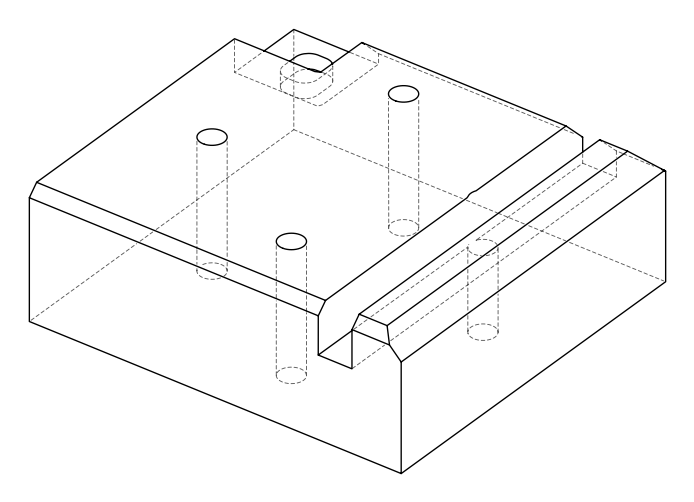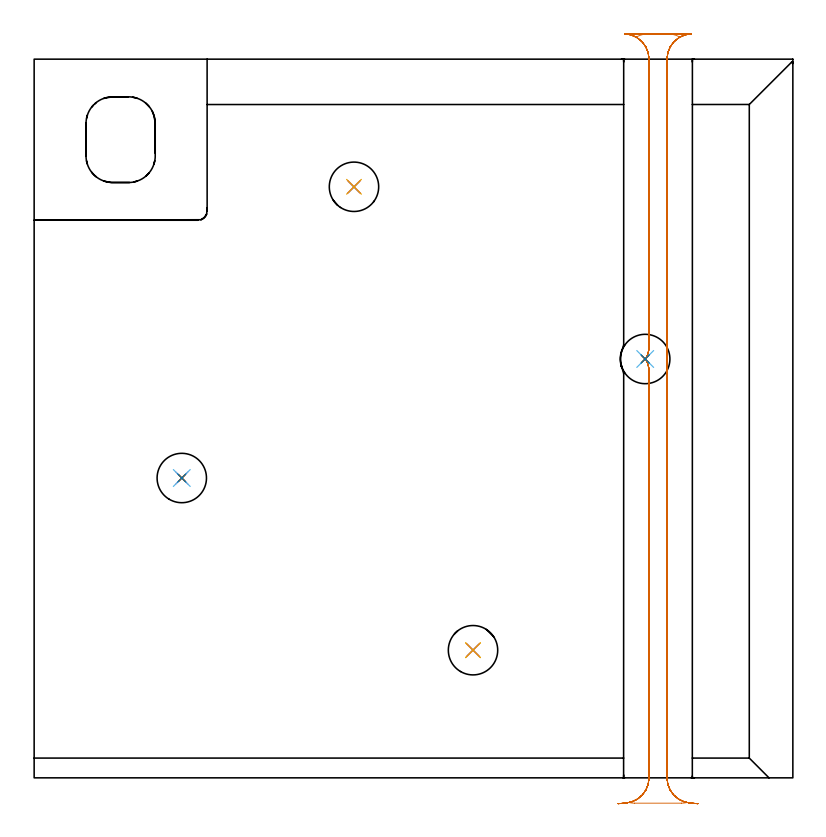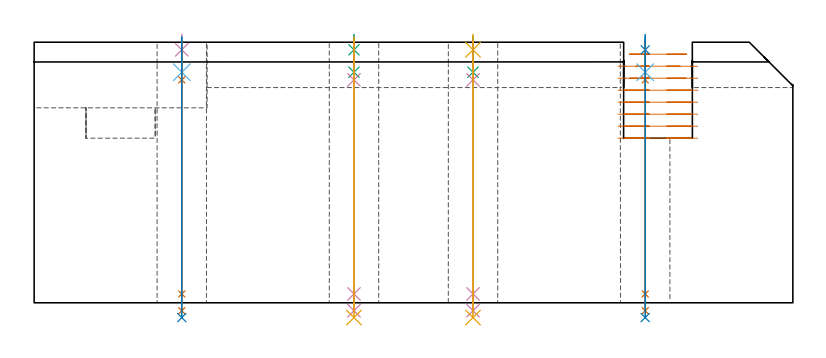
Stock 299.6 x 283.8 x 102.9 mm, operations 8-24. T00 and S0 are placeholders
(PLAN: 24 operations, 15 tool changes, 95.4 min)
(1 AREA_MILL | FG_CHAMFER_SURFACE | UGT0205_001 | 9.46 min | 28813 mm3)
(2 AREA_MILL_1 | FG_CHAMFER_SURFACE_1 | UGT0205_001 | 5.8 min | 7225 mm3)
(3 AREA_MILL_2 | FG_CHAMFER_SURFACE_2 | UGT0205_001 | 2.02 min | 7585 mm3)
(4 AREA_MILL_3 | FG_CHAMFER_SURFACE_3 | UGT0205_001 | 15.46 min | 40186 mm3)
(5 AREA_MILL_4 | FG_CHAMFER_SURFACE_4 | UGT0205_001 | 0.86 min | 931 mm3)
(6 MILL_CORNER_NOTCH_RECTANGULAR | CORNER_NOTCH_RECTANGULAR | NXT0201_008 | Follow Part, ap 1.5, ae 75% | 46.29 min | 111219 mm3)
(7 MILL_RECTANGULAR_POCKET | POCKET_RECTANGULAR_STRAIGHT | UGT0201_094 | Follow Part, ap 5, ae 75% | 0.62 min | 9936 mm3)
(8 MILL_RECTANGULAR_SLOT | SLOT_RECTANGULAR | UGT0201_094 | Follow Part, ap 5, ae 75% | 10.64 min | 289106 mm3)
(9 SPOT_DRILL | STEP1HOLE | NXT0321_9005460120000 | 0.05 min | 0 mm3)
(10 SPOT_DRILL_1 | STEP1HOLE_1 | NXT0321_9005460120000 | 0.05 min | 214 mm3)
(11 SPOT_DRILL_2 | STEP1HOLE_2 | NXT0321_9005460120000 | 0.05 min | 222 mm3)
(12 SPOT_DRILL_3 | STEP1HOLE_3 | NXT0321_9005460120000 | 0.05 min | 203 mm3)
(13 DRILL_BLIND_HOLE_INTO_CENTER | STEP1HOLE | UGT0301_198 | 0.06 min | 0 mm3)
(14 GUN_DRILL_THROUGH_HOLE | STEP1HOLE | UGT0307_003 | 0.52 min | 2437 mm3)
(15 SPADE_DRILL_TO_ENLARGE_THROUGH_HOLE | STEP1HOLE | UGT0306_010 | 0.44 min | 16932 mm3)
(16 DRILL_BLIND_HOLE_INTO_CENTER_1 | STEP1HOLE_1 | UGT0301_198 | 0.06 min | 366 mm3)
(17 GUN_DRILL_THROUGH_HOLE_1 | STEP1HOLE_1 | UGT0307_003 | 0.52 min | 3570 mm3)
(18 SPADE_DRILL_TO_ENLARGE_THROUGH_HOLE_1 | STEP1HOLE_1 | UGT0306_010 | 0.44 min | 26542 mm3)
(19 DRILL_BLIND_HOLE_INTO_CENTER_2 | STEP1HOLE_2 | UGT0301_198 | 0.06 min | 400 mm3)
(20 GUN_DRILL_THROUGH_HOLE_2 | STEP1HOLE_2 | UGT0307_003 | 0.52 min | 3532 mm3)
(21 SPADE_DRILL_TO_ENLARGE_THROUGH_HOLE_2 | STEP1HOLE_2 | UGT0306_010 | 0.44 min | 26570 mm3)
(22 DRILL_BLIND_HOLE_INTO_CENTER_3 | STEP1HOLE_3 | UGT0301_198 | 0.06 min | 433 mm3)
(23 GUN_DRILL_THROUGH_HOLE_3 | STEP1HOLE_3 | UGT0307_003 | 0.52 min | 3557 mm3)
(24 SPADE_DRILL_TO_ENLARGE_THROUGH_HOLE_3 | STEP1HOLE_3 | UGT0306_010 | 0.44 min | 26513 mm3)
(TOOL UGT0205_001 | Chamfer Mill 20 x 3 x 45 deg. | D20 FL50 Z2)
(TOOL NXT0201_008 | ENDMILL 6mm [2P460-0600-NA 1630] | D6 FL26 Z6)
(TOOL UGT0201_094 | End mill 20 mm | D20 FL38 Z4)
(TOOL NXT0321_9005460120000 | NC Spot Drill, 142deg, 12mm, Carbide, Uncoated | D12 PA142 FL30 Z2)
(TOOL UGT0301_198 | Twist Drill 7.9 mm | D7.9 PA118 FL73 Z2)
(TOOL UGT0307_003 | Gun Drill 7 mm | D7 PA130 FL24 Z1)
(TOOL UGT0306_010 | Spade Drill 19.5mm | D19.5 PA132 FL10 Z2)
(OP 8 MILL_RECTANGULAR_SLOT)
G17 G21 G94 G90
T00 M6
G54
G17 G0 G90 X235.202 Y293.96 S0 M3
G43 Z112.9 H0
Z98.162
G94 G1 X237.8 Y292.46 F250.
G2 X242.8 Y283.8 R10. F500.
G1 Y170.377
G2 X241.473 Y165.4 R10.
X242.8 Y160.423 R10.
G1 Y0.
G2 X235.035 Y-9.747 R10.
G1 X235.029 Y-9.776
G3 X237.133 Y-10. R10.
G1 X255.566
G3 X257.67 Y-9.776 R10.
G1 X257.664 Y-9.747
G2 X249.9 Y0. R10.
G1 Y283.8
G2 X254.9 Y292.46 R10.
G1 X257.498 Y293.96 F250.
G0 Z112.9
X262.117 Y-10.202
Z93.425
G1 X259.126 Y-9.97
G2 X249.9 Y0. R10. F500.
G1 Y283.8
G2 X254.995 Y292.514 R10.
G3 X250.109 Y293.8 R10.
G1 X242.58
G3 X237.705 Y292.514 R10.
G2 X242.8 Y283.8 R10.
G1 Y170.377
G2 X241.473 Y165.4 R10.
X242.8 Y160.423 R10.
G1 Y0.
G2 X233.574 Y-9.97 R10.
G1 X230.583 Y-10.202 F250.
G0 X262.117 Z88.687
G1 X259.126 Y-9.97
G2 X249.9 Y0. R10. F500.
G1 Y283.8
G2 X257.349 Y293.469 R10.
G1 X257.357 Y293.498
G3 X254.938 Y293.8 R10.
G1 X237.762
G3 X235.343 Y293.498 R10.
G1 X235.351 Y293.469
G2 X242.8 Y283.8 R10.
G1 Y170.377
G2 X241.473 Y165.4 R10.
X242.8 Y160.423 R10.
G1 Y0.
G2 X233.574 Y-9.97 R10.
G1 X230.583 Y-10.202 F250.
G0 X262.117 Z83.95
G1 X259.126 Y-9.97
G2 X249.9 Y0. R10. F500.
G1 Y283.8
G2 X259.453 Y293.79 R10.
G1 X233.247
G2 X242.8 Y283.8 R10.
G1 Y170.377
G2 X241.473 Y165.4 R10.
X242.8 Y160.423 R10.
G1 Y0.
G2 X233.574 Y-9.97 R10.
G1 X230.583 Y-10.202 F250.
G0 X262.117 Z79.212
G1 X259.126 Y-9.97
G2 X249.9 Y0. R10. F500.
G1 Y283.8
G2 X259.453 Y293.79 R10.
G1 Y293.8
X233.247
Y293.79
G2 X242.8 Y283.8 R10.
G1 Y170.377
G2 X241.473 Y165.4 R10.
X242.8 Y160.423 R10.
G1 Y0.
G2 X233.574 Y-9.97 R10.
G1 X230.583 Y-10.202 F250.
G0 X262.117 Z74.475
G1 X259.126 Y-9.97
G2 X249.9 Y0. R10. F500.
G1 Y283.8
G2 X259.453 Y293.79 R10.
G1 Y293.8
X233.247
Y293.79
G2 X242.8 Y283.8 R10.
G1 Y170.377
G2 X241.473 Y165.4 R10.
X242.8 Y160.423 R10.
G1 Y0.
G2 X233.574 Y-9.97 R10.
G1 X230.583 Y-10.202 F250.
G0 X262.117 Z69.737
G1 X259.126 Y-9.97
G2 X249.9 Y0. R10. F500.
G1 Y283.8
G2 X259.453 Y293.79 R10.
G1 Y293.8
X233.247
Y293.79
G2 X242.8 Y283.8 R10.
G1 Y170.377
G2 X241.473 Y165.4 R10.
X242.8 Y160.423 R10.
G1 Y0.
G2 X233.574 Y-9.97 R10.
G1 X230.583 Y-10.202 F250.
G0 X262.117 Z65.
G1 X259.126 Y-9.97
G2 X249.9 Y0. R10. F500.
G1 Y283.8
G2 X259.453 Y293.79 R10.
G1 Y293.8
X233.247
Y293.79
G2 X242.8 Y283.8 R10.
G1 Y170.377
G2 X241.473 Y165.4 R10.
X242.8 Y160.423 R10.
G1 Y0.
G2 X233.574 Y-9.97 R10.
G1 X230.583 Y-10.202 F250.
G0 Z112.9
M5
M2
(OP 9 SPOT_DRILL)
G17 G21 G94 G90
T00 M6
G54
G17 G0 G90 X241.3 Y165.4 S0 M3
G43 Z112.9 H0
G94 G81 G98 Z99.9 F250. R105.9
G80
M5
M2
(OP 10 SPOT_DRILL_1)
G17 G21 G94 G90
T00 M6
G54
G17 G0 G90 X126.3 Y233.4 S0 M3
G43 Z112.9 H0
G94 G81 G98 Z99.9 F250. R105.9
G80
M5
M2
(OP 11 SPOT_DRILL_2)
G17 G21 G94 G90
T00 M6
G54
G17 G0 G90 X58.3 Y118.4 S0 M3
G43 Z112.9 H0
G94 G81 G98 Z99.9 F250. R105.9
G80
M5
M2
(OP 12 SPOT_DRILL_3)
G17 G21 G94 G90
T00 M6
G54
G17 G0 G90 X173.3 Y50.4 S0 M3
G43 Z112.9 H0
G94 G81 G98 Z99.9 F250. R105.9
G80
M5
M2
(OP 13 DRILL_BLIND_HOLE_INTO_CENTER)
G17 G21 G94 G90
T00 M6
G54
G17 G0 G90 X241.3 Y165.4 S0 M3
G43 Z112.9 H0
G94 G81 G98 Z91.05 F250. R104.9
G80
M5
M2
(OP 14 GUN_DRILL_THROUGH_HOLE)
G17 G21 G94 G90
T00 M6
G54
G17 G0 G90 X241.3 Y165.4 M8
G43 Z112.9 H0
Z103.496
S716 M3
G94 G1 Z88.021 F125. M26
G4 X.084
Z3.5 F250.
G4 X.084
Z-3.132 F125.
G4 X.084
M5
M9
G0 Z103.496
Z112.9
M2
(OP 15 SPADE_DRILL_TO_ENLARGE_THROUGH_HOLE)
G17 G21 G94 G90
T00 M6
G54
G17 G0 G90 X241.3 Y165.4 S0 M3
G43 Z112.9 H0
G94 G73 G98 Z-5.841 F250. Q18.123 R104.9
G80
M5
M2
(OP 16 DRILL_BLIND_HOLE_INTO_CENTER_1)
G17 G21 G94 G90
T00 M6
G54
G17 G0 G90 X126.3 Y233.4 S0 M3
G43 Z112.9 H0
G94 G81 G98 Z91.05 F250. R104.9
G80
M5
M2
(OP 17 GUN_DRILL_THROUGH_HOLE_1)
G17 G21 G94 G90
T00 M6
G54
G17 G0 G90 X126.3 Y233.4 M8
G43 Z112.9 H0
Z103.496
S716 M3
G94 G1 Z88.021 F125. M26
G4 X.084
Z3.5 F250.
G4 X.084
Z-3.132 F125.
G4 X.084
M5
M9
G0 Z103.496
Z112.9
M2
(OP 18 SPADE_DRILL_TO_ENLARGE_THROUGH_HOLE_1)
G17 G21 G94 G90
T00 M6
G54
G17 G0 G90 X126.3 Y233.4 S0 M3
G43 Z112.9 H0
G94 G73 G98 Z-5.841 F250. Q18.123 R104.9
G80
M5
M2
(OP 19 DRILL_BLIND_HOLE_INTO_CENTER_2)
G17 G21 G94 G90
T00 M6
G54
G17 G0 G90 X58.3 Y118.4 S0 M3
G43 Z112.9 H0
G94 G81 G98 Z91.05 F250. R104.9
G80
M5
M2
(OP 20 GUN_DRILL_THROUGH_HOLE_2)
G17 G21 G94 G90
T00 M6
G54
G17 G0 G90 X58.3 Y118.4 M8
G43 Z112.9 H0
Z103.496
S716 M3
G94 G1 Z88.021 F125. M26
G4 X.084
Z3.5 F250.
G4 X.084
Z-3.132 F125.
G4 X.084
M5
M9
G0 Z103.496
Z112.9
M2
(OP 21 SPADE_DRILL_TO_ENLARGE_THROUGH_HOLE_2)
G17 G21 G94 G90
T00 M6
G54
G17 G0 G90 X58.3 Y118.4 S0 M3
G43 Z112.9 H0
G94 G73 G98 Z-5.841 F250. Q18.123 R104.9
G80
M5
M2
(OP 22 DRILL_BLIND_HOLE_INTO_CENTER_3)
G17 G21 G94 G90
T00 M6
G54
G17 G0 G90 X173.3 Y50.4 S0 M3
G43 Z112.9 H0
G94 G81 G98 Z91.05 F250. R104.9
G80
M5
M2
(OP 23 GUN_DRILL_THROUGH_HOLE_3)
G17 G21 G94 G90
T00 M6
G54
G17 G0 G90 X173.3 Y50.4 M8
G43 Z112.9 H0
Z103.496
S716 M3
G94 G1 Z88.021 F125. M26
G4 X.084
Z3.5 F250.
G4 X.084
Z-3.132 F125.
G4 X.084
M5
M9
G0 Z103.496
Z112.9
M2
(OP 24 SPADE_DRILL_TO_ENLARGE_THROUGH_HOLE_3)
G17 G21 G94 G90
T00 M6
G54
G17 G0 G90 X173.3 Y50.4 S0 M3
G43 Z112.9 H0
G94 G73 G98 Z-5.841 F250. Q18.123 R104.9
G80
M5
M2
